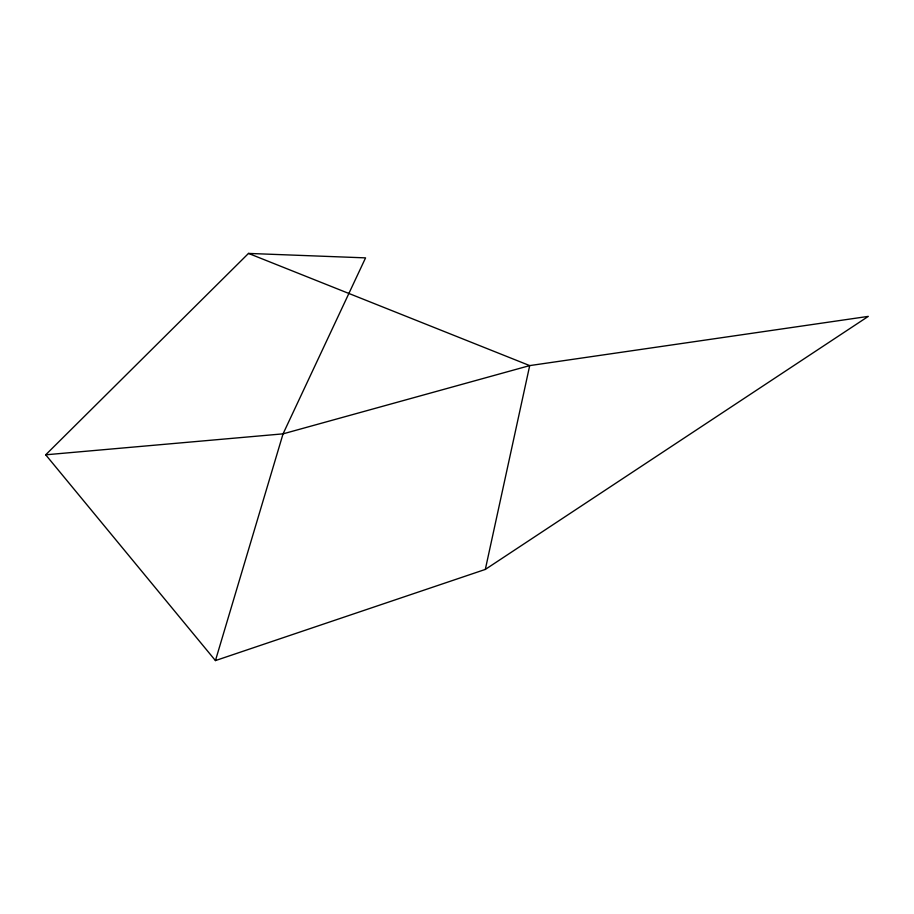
<?xml version="1.0" encoding="UTF-8"?>
<svg xmlns="http://www.w3.org/2000/svg" width="914" height="914" viewBox="0 0 914 914"><rect width="100%" height="100%" fill="white"/><g stroke="black" fill="none" stroke-linecap="round" stroke-linejoin="round"><path stroke-width="1.37" d="M485.323 569.422L529.709 365.6L868.3 316.381L485.323 569.422L215.441 660.582L45.7 454.806L248.505 253.418L365.566 257.874L283.054 433.853L215.441 660.582M45.7 454.806L283.054 433.853L529.709 365.6L248.505 253.418"/></g></svg>
